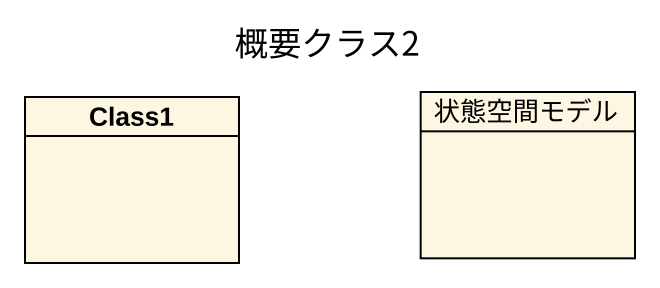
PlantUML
@startuml
title 概要クラス2
hide circle
hide empty members
class Class1
class 状態空間モデル
@enduml
